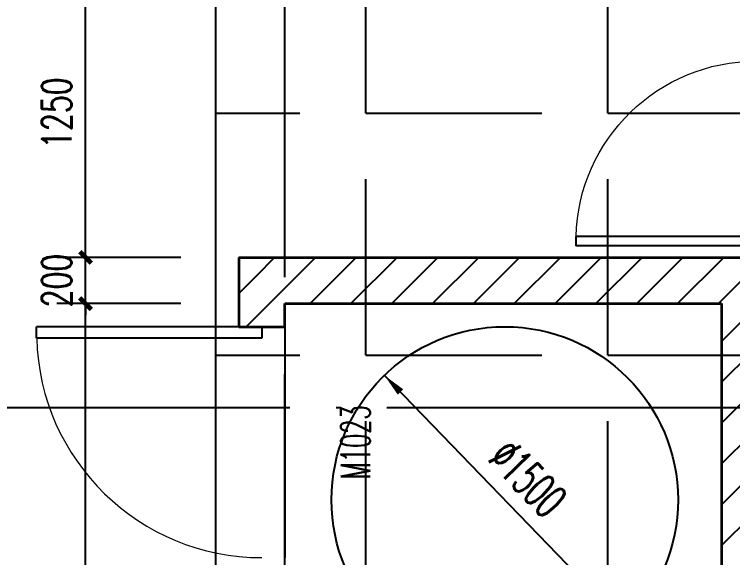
# Model space of a CAD drawing. Header units: millimetres. Extents: x 434053 to 1059003, y -2417481 to 936527.
# Drawn here: x 532722 to 535831, y -2125036 to -2122683 of the extents above; entities that cross this region are included whole.
import ezdxf

# ---------------------------------------------------------------- set-up
doc = ezdxf.new("R2010")
doc.units = ezdxf.units.MM
doc.header["$LTSCALE"] = 1000
doc.header["$MEASUREMENT"] = 0
doc.linetypes.add('DOTE', pattern=[2.42, 2, -0.2, 0.02, -0.2])
doc.layers.get('Defpoints').update_dxf_attribs({"color": 6})
for name, color, linetype in [('A-ANNO-DIMS', 3, 'Continuous'), ('A-AXIS', 16, 'DOTE'), ('A-WALL-PATT', 8, 'Continuous'), ('fur2023', 252, 'Continuous'), ('WINDOW', 4, 'Continuous'), ('WINDOW_TEXT', 7, 'Continuous'), ('建筑-楼板开洞', 251, 'Continuous')]:
    doc.layers.add(name, color=color, linetype=linetype)
doc.layers.add('A-WALL', color=5, linetype='Continuous', lineweight=35)
doc.styles.add('_TCH_DIM', font='SIMPLEX.shx', dxfattribs={"width": 0.8, "height": 3, "bigfont": 'GBCBIG.shx'})
doc.styles.add('_TCH_DIM_T3', font='SIMPLEX', dxfattribs={"width": 0.705882, "bigfont": 'GBCBIG'})
doc.styles.add('_TCH_WINDOW', font='SIMPLEX.shx', dxfattribs={"width": 0.8, "height": 3.5, "bigfont": 'GBCBIG.shx'})
doc.dimstyles.new('_TCH_ARCH&&50', dxfattribs={"dimtxt": 127.5, "dimasz": 50, "dimexe": 125, "dimexo": 150, "dimgap": 61.25, "dimtad": 1, "dimdec": 0, "dimzin": 0, "dimdsep": 46, "dimtxsty": '_TCH_DIM_T3', "dimblk": 'ARCHTICK', "dimcen": 0.09, "dimclrt": 7, "dimazin": 2, "dimtfac": 1, "dimtdec": 0, "dimtix": 1, "dimtmove": 2, "dimatfit": 3, "dimfxl": 1, "dimtolj": 1, "dimtzin": 0, "dimarcsym": 0})
pattern_1 = [(45, (-1713816.56, -1462893.01), (-88.388383, 88.388383), [])]

# ---------------------------------------------------------------- blocks, each defined once
blk = doc.blocks.new('adfadfd')
at = {"layer": 'fur2023'}
blk.add_circle((-4413.3, 17470), 750, dxfattribs=at)
blk = doc.blocks.new('adadgsfgh')
at = {"layer": 'A-AXIS'}
for p, q in [((-8450.7, -859), (-8450.7, 16732.8)), ((-10429.1, 8256.3), (626, 8256.3))]:
    blk.add_line(p, q, dxfattribs=at)
blk = doc.blocks.new('_ArchTick')
at = {"color": 0, "linetype": 'ByBlock', "const_width": 0.4}
blk.add_lwpolyline([(-0.5, -0.5), (0.5, 0.5)], dxfattribs=at)
blk = doc.blocks.new('*D792')
at = {"layer": 'A-ANNO-DIMS', "color": 0, "lineweight": -2, "transparency": 16777216}
for p, q in [((533442.9, -2122486.2), (532904.8, -2122486.2)), ((533029.8, -2123736.2), (533029.8, -2122486.2)), ((533442.9, -2123736.2), (532904.8, -2123736.2))]:
    blk.add_line(p, q, dxfattribs=at)
at = {"layer": 'Defpoints', "color": 0, "transparency": 16777216}
for p in [(533029.8, -2122486.2), (533592.9, -2122486.2), (533592.9, -2123736.2)]:
    blk.add_point(p, dxfattribs=at)
at = {"layer": 'A-ANNO-DIMS', "color": 0, "lineweight": -2, "transparency": 16777216, "xscale": 50, "yscale": 50, "zscale": 50}
for p, rotation in [((533029.8, -2122486.2), 90), ((533029.8, -2123736.2), 270)]:
    blk.add_blockref('_ArchTick', p, dxfattribs=dict(at, rotation=rotation))
at = {"layer": 'A-ANNO-DIMS', "color": 7, "transparency": 16777216, "insert": (532904.8, -2123111.2), "char_height": 127.5, "attachment_point": 5, "rotation": 90, "style": '_TCH_DIM_T3'}
blk.add_mtext('\\A1;1250', dxfattribs=at)
blk = doc.blocks.new('*D793')
at = {"layer": 'A-ANNO-DIMS', "color": 0, "lineweight": -2, "transparency": 16777216}
for p, q in [((533029.8, -2123736.2), (533029.8, -2123686.2)), ((533442.9, -2123736.2), (532904.8, -2123736.2)), ((533029.8, -2123936.2), (533029.8, -2123736.2)), ((533442.9, -2123936.2), (532904.8, -2123936.2)), ((533029.8, -2123936.2), (533029.8, -2123986.2))]:
    blk.add_line(p, q, dxfattribs=at)
at = {"layer": 'Defpoints', "color": 0, "transparency": 16777216}
for p in [(533029.8, -2123736.2), (533592.9, -2123736.2), (533592.9, -2123936.2)]:
    blk.add_point(p, dxfattribs=at)
at = {"layer": 'A-ANNO-DIMS', "color": 0, "lineweight": -2, "transparency": 16777216, "xscale": 50, "yscale": 50, "zscale": 50}
for p, rotation in [((533029.8, -2123736.2), 270), ((533029.8, -2123936.2), 90)]:
    blk.add_blockref('_ArchTick', p, dxfattribs=dict(at, rotation=rotation))
at = {"layer": 'A-ANNO-DIMS', "color": 7, "transparency": 16777216, "insert": (532904.8, -2123836.2), "char_height": 127.5, "attachment_point": 5, "rotation": 90, "style": '_TCH_DIM_T3'}
blk.add_mtext('\\A1;200', dxfattribs=at)
blk = doc.blocks.new('*D794')
at = {"layer": 'A-ANNO-DIMS', "color": 0, "lineweight": -2, "transparency": 16777216}
for p, q in [((533442.9, -2123936.2), (532904.8, -2123936.2)), ((533029.8, -2126586.2), (533029.8, -2123936.2)), ((533442.9, -2126586.2), (532904.8, -2126586.2))]:
    blk.add_line(p, q, dxfattribs=at)
at = {"layer": 'Defpoints', "color": 0, "transparency": 16777216}
for p in [(533029.8, -2123936.2), (533592.9, -2123936.2), (533592.9, -2126586.2)]:
    blk.add_point(p, dxfattribs=at)
at = {"layer": 'A-ANNO-DIMS', "color": 0, "lineweight": -2, "transparency": 16777216, "xscale": 50, "yscale": 50, "zscale": 50}
for p, rotation in [((533029.8, -2123936.2), 90), ((533029.8, -2126586.2), 270)]:
    blk.add_blockref('_ArchTick', p, dxfattribs=dict(at, rotation=rotation))
at = {"layer": 'A-ANNO-DIMS', "color": 7, "transparency": 16777216, "insert": (532904.8, -2125261.2), "char_height": 127.5, "attachment_point": 5, "rotation": 90, "style": '_TCH_DIM_T3'}
blk.add_mtext('\\A1;2650', dxfattribs=at)
blk = doc.blocks.new('$DorLib2D$00000001')
for p, q in [((0.45, 0.975), (0.5, 0.975)), ((0.45, 0), (0.45, 0.975)), ((0.5, 0), (0.5, 0.975)), ((0.5, 0), (0.45, 0))]:
    blk.add_line(p, q)
at = {"lineweight": 13}
blk.add_arc((0.475, 0), 0.975, 91.4693, 180, dxfattribs=at)

msp = doc.modelspace()

# ---------------------------------------------------------------- hatches: boundary and pattern name
at = {"layer": '建筑-楼板开洞'}
h = msp.add_hatch(dxfattribs=at)
h.set_pattern_fill('ANGLE', color=256, scale=300)
h.set_pattern_definition([(0, (-12063903.9, -1756399.4), (0, 1047.75), [762, -285.75]), (90, (-12063903.9, -1756399.4), (-1047.75, 6e-14), [762, -285.75])])
h.paths.add_polyline_path([(540892.9, -2117486.2), (533592.9, -2117486.2), (533592.9, -2130686.2), (540892.9, -2130686.2)])

# ---------------------------------------------------------------- linework, layer by layer
msp.add_lwpolyline([(540892.9, -2117486.2), (533592.9, -2117486.2), (533592.9, -2130686.2), (540892.9, -2130686.2)], close=True, dxfattribs=at)

# ---------------------------------------------------------------- dimensions: what is measured, and where the dimension line sits
at = {"layer": 'A-ANNO-DIMS'}
for p1, p2, picture, middle in [((533592.9, -2123736.2), (533592.9, -2122486.2), '*D792', (532904.8, -2123111.2)), ((533592.9, -2123936.2), (533592.9, -2123736.2), '*D793', (532904.8, -2123836.2)), ((533592.9, -2126586.2), (533592.9, -2123936.2), '*D794', (532904.8, -2125261.2))]:
    dim = msp.add_aligned_dim(p1=p1, p2=p2, distance=563, dimstyle='_TCH_ARCH&&50', dxfattribs=at)
    dim.commit()
    dim.dimension.update_dxf_attribs({"geometry": picture, "text_midpoint": middle})

# ---------------------------------------------------------------- next in the draw order: block references
at = {"layer": 'fur2023'}
msp.add_blockref('adfadfd', (539258, -2142256.2), dxfattribs=at)

# ---------------------------------------------------------------- next in the draw order: hatches: boundary and pattern name
at = {"layer": 'A-WALL-PATT'}
h = msp.add_hatch(dxfattribs=at)
h.set_pattern_fill('普通砖', color=256, scale=50, style=0)
h.set_pattern_definition(pattern_1)
h.paths.add_polyline_path([(533692.9, -2123736.2), (533692.9, -2124036.2), (533892.9, -2124036.2), (533892.9, -2123936.2)])
h = msp.add_hatch(dxfattribs=at)
h.set_pattern_fill('普通砖', color=256, scale=50, style=0)
h.set_pattern_definition(pattern_1)
h.paths.add_polyline_path([(533692.9, -2123736.2), (533892.9, -2123936.2), (535782.9, -2123936.2), (535882, -2123861.2), (535882.9, -2123736.2)])
h = msp.add_hatch(dxfattribs=at)
h.set_pattern_fill('普通砖', color=256, scale=50, style=0)
h.set_pattern_definition(pattern_1)
h.paths.add_polyline_path([(535882, -2123861.2), (535782.9, -2123936.2), (535782.9, -2126586.2), (535982.9, -2126786.2), (535982.9, -2123936.2)])

# ---------------------------------------------------------------- next in the draw order: linework, layer by layer
at = {"layer": 'A-ANNO-DIMS'}
msp.add_lwpolyline([(534393.1, -2124318.7, 33, 0, 0), (534323.6, -2124246.8, 0, 0, 0)], format="xyseb", dxfattribs=at)
msp.add_lwpolyline([(535365.7, -2125325.7), (534323.6, -2124246.8)], dxfattribs=at)
at = {"layer": 'A-WALL'}
for p, q in [((533692.9, -2123736.2), (533692.9, -2124036.2)), ((533692.9, -2123736.2), (535882.9, -2123736.2)), ((533892.9, -2124036.2), (533892.9, -2123936.2)), ((533892.9, -2123936.2), (535782.9, -2123936.2)), ((535782.9, -2123936.2), (535782.9, -2126586.2)), ((533692.9, -2124036.2), (533892.9, -2124036.2))]:
    msp.add_line(p, q, dxfattribs=at)
at = {"layer": 'WINDOW'}
msp.add_line((533892.9, -2124036.2), (533892.9, -2125036.2), dxfattribs=at)

# ---------------------------------------------------------------- next in the draw order: block references
msp.add_blockref('adadgsfgh', (542343.5, -2132642.5))
ref = msp.add_blockref('$DorLib2D$00000001', (535932.9, -2123286.2), dxfattribs=dict(at, xscale=800, yscale=-800, zscale=100, rotation=270.0000000006792))
ref.add_attrib('A', 'M0823', (536352.5, -2123454.2), dxfattribs={"layer": 'WINDOW_TEXT', "height": 127.5, "rotation": 90, "style": '_TCH_WINDOW', "width": 0.564706})
ref = msp.add_blockref('$DorLib2D$00000001', (533792.9, -2124536.2), dxfattribs=dict(at, xscale=-1000, yscale=-1000, zscale=200, rotation=270.0000000006366))
ref.add_attrib('A', 'M1023', (534262.5, -2124697.4), dxfattribs={"layer": 'WINDOW_TEXT', "height": 127.5, "rotation": 90, "style": '_TCH_WINDOW', "width": 0.564706})

# ---------------------------------------------------------------- next in the draw order: texts
at = {"layer": 'A-ANNO-DIMS', "color": 7, "style": '_TCH_DIM', "width": 0.564706}
msp.add_text('%%c1500', height=148.75, rotation=314.0041, dxfattribs=at).set_placement((534766.4, -2124614.3))

doc.saveas('drawing.dxf')
